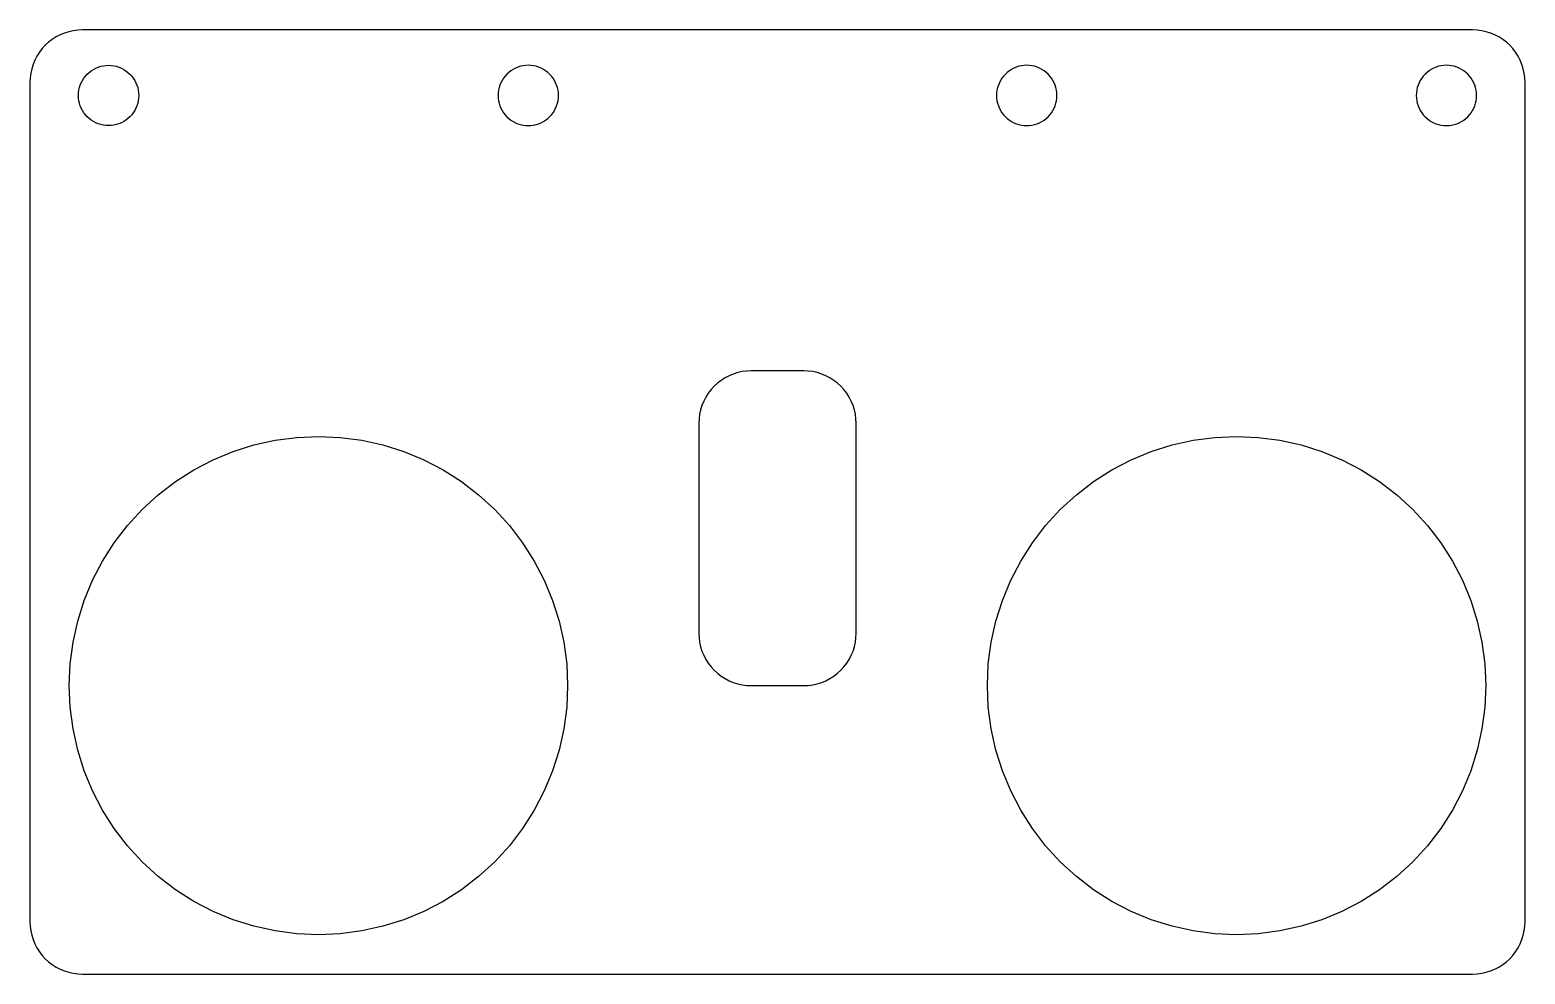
# Model space of a CAD drawing. Header units: millimetres. Extents: x -64.5 to -7.5, y -13 to 23.
import ezdxf

# ---------------------------------------------------------------- set-up
doc = ezdxf.new("R2010")
doc.units = ezdxf.units.MM
doc.layers.get('0').update_dxf_attribs({"linetype": 'CONTINUOUS'})

msp = doc.modelspace()

# ---------------------------------------------------------------- linework, layer by layer
for points in [[(-18.5, -13), (-9.5, -13), (-9.326, -12.992), (-9.153, -12.97), (-8.982, -12.932), (-8.816, -12.879), (-8.655, -12.813), (-8.5, -12.732), (-8.353, -12.638), (-8.214, -12.532), (-8.086, -12.414), (-7.968, -12.286), (-7.862, -12.147), (-7.768, -12), (-7.687, -11.845), (-7.621, -11.684), (-7.568, -11.518), (-7.53, -11.347), (-7.508, -11.174), (-7.5, -11), (-7.5, 8.75), (-7.5, 14.675), (-7.5, 21), (-7.508, 21.174), (-7.53, 21.347), (-7.568, 21.518), (-7.621, 21.684), (-7.687, 21.845), (-7.768, 22), (-7.862, 22.147), (-7.968, 22.286), (-8.086, 22.414), (-8.214, 22.532), (-8.353, 22.638), (-8.5, 22.732), (-8.655, 22.813), (-8.816, 22.879), (-8.982, 22.932), (-9.153, 22.97), (-9.326, 22.992), (-9.5, 23), (-18.5, 23), (-27.825, 23), (-30.5, 23), (-41.5, 23), (-53.5, 23), (-62.5, 23), (-62.674, 22.992), (-62.847, 22.97), (-63.018, 22.932), (-63.184, 22.879), (-63.345, 22.813), (-63.5, 22.732), (-63.647, 22.638), (-63.786, 22.532), (-63.914, 22.414), (-64.032, 22.286), (-64.138, 22.147), (-64.232, 22), (-64.313, 21.845), (-64.379, 21.684), (-64.432, 21.518), (-64.47, 21.347), (-64.492, 21.174), (-64.5, 21), (-64.5, 14.675), (-64.5, 8.75), (-64.5, -11), (-64.492, -11.174), (-64.47, -11.347), (-64.432, -11.518), (-64.379, -11.684), (-64.313, -11.845), (-64.232, -12), (-64.138, -12.147), (-64.032, -12.286), (-63.914, -12.414), (-63.786, -12.532), (-63.647, -12.638), (-63.5, -12.732), (-63.345, -12.813), (-63.184, -12.879), (-63.018, -12.932), (-62.847, -12.97), (-62.674, -12.992), (-62.5, -13), (-53.5, -13), (-41.5, -13), (-30.5, -13), (-27.825, -13)], [(-62.65, 20.5), (-62.646, 20.6), (-62.633, 20.7), (-62.611, 20.798), (-62.581, 20.893), (-62.542, 20.986), (-62.496, 21.075), (-62.442, 21.16), (-62.381, 21.239), (-62.313, 21.313), (-62.239, 21.381), (-62.16, 21.442), (-62.075, 21.496), (-61.986, 21.542), (-61.893, 21.581), (-61.798, 21.611), (-61.7, 21.633), (-61.6, 21.646), (-61.5, 21.65), (-61.4, 21.646), (-61.3, 21.633), (-61.202, 21.611), (-61.107, 21.581), (-61.014, 21.542), (-60.925, 21.496), (-60.84, 21.442), (-60.761, 21.381), (-60.687, 21.313), (-60.619, 21.239), (-60.558, 21.16), (-60.504, 21.075), (-60.458, 20.986), (-60.419, 20.893), (-60.389, 20.798), (-60.367, 20.7), (-60.354, 20.6), (-60.35, 20.5), (-60.354, 20.4), (-60.367, 20.3), (-60.389, 20.202), (-60.419, 20.107), (-60.458, 20.014), (-60.504, 19.925), (-60.558, 19.84), (-60.619, 19.761), (-60.687, 19.687), (-60.761, 19.619), (-60.84, 19.558), (-60.925, 19.504), (-61.014, 19.458), (-61.107, 19.419), (-61.202, 19.389), (-61.3, 19.367), (-61.4, 19.354), (-61.5, 19.35), (-61.6, 19.354), (-61.7, 19.367), (-61.798, 19.389), (-61.893, 19.419), (-61.986, 19.458), (-62.075, 19.504), (-62.16, 19.558), (-62.239, 19.619), (-62.313, 19.687), (-62.381, 19.761), (-62.442, 19.84), (-62.496, 19.925), (-62.542, 20.014), (-62.581, 20.107), (-62.611, 20.202), (-62.633, 20.3), (-62.646, 20.4)], [(-45.7, 19.367), (-45.6, 19.354), (-45.5, 19.35), (-45.4, 19.354), (-45.3, 19.367), (-45.202, 19.389), (-45.107, 19.419), (-45.014, 19.458), (-44.925, 19.504), (-44.84, 19.558), (-44.761, 19.619), (-44.687, 19.687), (-44.619, 19.761), (-44.558, 19.84), (-44.504, 19.925), (-44.458, 20.014), (-44.419, 20.107), (-44.389, 20.202), (-44.367, 20.3), (-44.354, 20.4), (-44.35, 20.5), (-44.354, 20.6), (-44.367, 20.7), (-44.389, 20.798), (-44.419, 20.893), (-44.458, 20.986), (-44.504, 21.075), (-44.558, 21.16), (-44.619, 21.239), (-44.687, 21.313), (-44.761, 21.381), (-44.84, 21.442), (-44.925, 21.496), (-45.014, 21.542), (-45.107, 21.581), (-45.202, 21.611), (-45.3, 21.633), (-45.4, 21.646), (-45.5, 21.65), (-45.6, 21.646), (-45.7, 21.633), (-45.798, 21.611), (-45.893, 21.581), (-45.986, 21.542), (-46.075, 21.496), (-46.16, 21.442), (-46.239, 21.381), (-46.313, 21.313), (-46.381, 21.239), (-46.442, 21.16), (-46.496, 21.075), (-46.542, 20.986), (-46.581, 20.893), (-46.611, 20.798), (-46.633, 20.7), (-46.646, 20.6), (-46.65, 20.5), (-46.646, 20.4), (-46.633, 20.3), (-46.611, 20.202), (-46.581, 20.107), (-46.542, 20.014), (-46.496, 19.925), (-46.442, 19.84), (-46.381, 19.761), (-46.313, 19.687), (-46.239, 19.619), (-46.16, 19.558), (-46.075, 19.504), (-45.986, 19.458), (-45.893, 19.419), (-45.798, 19.389)], [(-25.354, 20.4), (-25.35, 20.5), (-25.354, 20.6), (-25.367, 20.7), (-25.389, 20.798), (-25.419, 20.893), (-25.458, 20.986), (-25.504, 21.075), (-25.558, 21.16), (-25.619, 21.239), (-25.687, 21.313), (-25.761, 21.381), (-25.84, 21.442), (-25.925, 21.496), (-26.014, 21.542), (-26.107, 21.581), (-26.202, 21.611), (-26.3, 21.633), (-26.4, 21.646), (-26.5, 21.65), (-26.6, 21.646), (-26.7, 21.633), (-26.798, 21.611), (-26.893, 21.581), (-26.986, 21.542), (-27.075, 21.496), (-27.16, 21.442), (-27.239, 21.381), (-27.313, 21.313), (-27.381, 21.239), (-27.442, 21.16), (-27.496, 21.075), (-27.542, 20.986), (-27.581, 20.893), (-27.611, 20.798), (-27.633, 20.7), (-27.646, 20.6), (-27.65, 20.5), (-27.646, 20.4), (-27.633, 20.3), (-27.611, 20.202), (-27.581, 20.107), (-27.542, 20.014), (-27.496, 19.925), (-27.442, 19.84), (-27.381, 19.761), (-27.313, 19.687), (-27.239, 19.619), (-27.16, 19.558), (-27.075, 19.504), (-26.986, 19.458), (-26.893, 19.419), (-26.798, 19.389), (-26.7, 19.367), (-26.6, 19.354), (-26.5, 19.35), (-26.4, 19.354), (-26.3, 19.367), (-26.202, 19.389), (-26.107, 19.419), (-26.014, 19.458), (-25.925, 19.504), (-25.84, 19.558), (-25.761, 19.619), (-25.687, 19.687), (-25.619, 19.761), (-25.558, 19.84), (-25.504, 19.925), (-25.458, 20.014), (-25.419, 20.107), (-25.389, 20.202), (-25.367, 20.3)], [(-9.354, 20.4), (-9.35, 20.5), (-9.354, 20.6), (-9.367, 20.7), (-9.389, 20.798), (-9.419, 20.893), (-9.458, 20.986), (-9.504, 21.075), (-9.558, 21.16), (-9.619, 21.239), (-9.687, 21.313), (-9.761, 21.381), (-9.84, 21.442), (-9.925, 21.496), (-10.014, 21.542), (-10.107, 21.581), (-10.202, 21.611), (-10.3, 21.633), (-10.4, 21.646), (-10.5, 21.65), (-10.6, 21.646), (-10.7, 21.633), (-10.798, 21.611), (-10.893, 21.581), (-10.986, 21.542), (-11.075, 21.496), (-11.16, 21.442), (-11.239, 21.381), (-11.313, 21.313), (-11.381, 21.239), (-11.442, 21.16), (-11.496, 21.075), (-11.542, 20.986), (-11.581, 20.893), (-11.611, 20.798), (-11.633, 20.7), (-11.646, 20.6), (-11.65, 20.5), (-11.646, 20.4), (-11.633, 20.3), (-11.611, 20.202), (-11.581, 20.107), (-11.542, 20.014), (-11.496, 19.925), (-11.442, 19.84), (-11.381, 19.761), (-11.313, 19.687), (-11.239, 19.619), (-11.16, 19.558), (-11.075, 19.504), (-10.986, 19.458), (-10.893, 19.419), (-10.798, 19.389), (-10.7, 19.367), (-10.6, 19.354), (-10.5, 19.35), (-10.4, 19.354), (-10.3, 19.367), (-10.202, 19.389), (-10.107, 19.419), (-10.014, 19.458), (-9.925, 19.504), (-9.84, 19.558), (-9.761, 19.619), (-9.687, 19.687), (-9.619, 19.761), (-9.558, 19.84), (-9.504, 19.925), (-9.458, 20.014), (-9.419, 20.107), (-9.389, 20.202), (-9.367, 20.3)], [(-33, 0), (-33, 8), (-33.008, 8.174), (-33.03, 8.347), (-33.068, 8.518), (-33.121, 8.684), (-33.187, 8.845), (-33.268, 9), (-33.362, 9.147), (-33.468, 9.286), (-33.586, 9.414), (-33.714, 9.532), (-33.853, 9.638), (-34, 9.732), (-34.155, 9.813), (-34.316, 9.879), (-34.482, 9.932), (-34.653, 9.97), (-34.826, 9.992), (-35, 10), (-37, 10), (-37.174, 9.992), (-37.347, 9.97), (-37.518, 9.932), (-37.684, 9.879), (-37.845, 9.813), (-38, 9.732), (-38.147, 9.638), (-38.286, 9.532), (-38.414, 9.414), (-38.532, 9.286), (-38.638, 9.147), (-38.732, 9), (-38.813, 8.845), (-38.879, 8.684), (-38.932, 8.518), (-38.97, 8.347), (-38.992, 8.174), (-39, 8), (-39, 0), (-38.992, -0.174), (-38.97, -0.347), (-38.932, -0.518), (-38.879, -0.684), (-38.813, -0.845), (-38.732, -1), (-38.638, -1.147), (-38.532, -1.286), (-38.414, -1.414), (-38.286, -1.532), (-38.147, -1.638), (-38, -1.732), (-37.845, -1.813), (-37.684, -1.879), (-37.518, -1.932), (-37.347, -1.97), (-37.174, -1.992), (-37, -2), (-35, -2), (-34.826, -1.992), (-34.653, -1.97), (-34.482, -1.932), (-34.316, -1.879), (-34.155, -1.813), (-34, -1.732), (-33.853, -1.638), (-33.714, -1.532), (-33.586, -1.414), (-33.468, -1.286), (-33.362, -1.147), (-33.268, -1), (-33.187, -0.845), (-33.121, -0.684), (-33.068, -0.518), (-33.03, -0.347), (-33.008, -0.174)], [(-63, -2), (-62.964, -1.172), (-62.856, -0.35), (-62.676, 0.459), (-62.427, 1.249), (-62.11, 2.015), (-61.727, 2.75), (-61.282, 3.449), (-60.777, 4.106), (-60.218, 4.718), (-59.606, 5.277), (-58.949, 5.782), (-58.25, 6.227), (-57.515, 6.61), (-56.749, 6.927), (-55.959, 7.176), (-55.15, 7.356), (-54.328, 7.464), (-53.5, 7.5), (-52.672, 7.464), (-51.85, 7.356), (-51.041, 7.176), (-50.251, 6.927), (-49.485, 6.61), (-48.75, 6.227), (-48.051, 5.782), (-47.394, 5.277), (-46.782, 4.718), (-46.223, 4.106), (-45.718, 3.449), (-45.273, 2.75), (-44.89, 2.015), (-44.573, 1.249), (-44.324, 0.459), (-44.144, -0.35), (-44.036, -1.172), (-44, -2), (-44.036, -2.828), (-44.144, -3.65), (-44.324, -4.459), (-44.573, -5.249), (-44.89, -6.015), (-45.273, -6.75), (-45.718, -7.449), (-46.223, -8.106), (-46.782, -8.718), (-47.394, -9.277), (-48.051, -9.782), (-48.75, -10.227), (-49.485, -10.61), (-50.251, -10.927), (-51.041, -11.176), (-51.85, -11.356), (-52.672, -11.464), (-53.5, -11.5), (-54.328, -11.464), (-55.15, -11.356), (-55.959, -11.176), (-56.749, -10.927), (-57.515, -10.61), (-58.25, -10.227), (-58.949, -9.782), (-59.606, -9.277), (-60.218, -8.718), (-60.777, -8.106), (-61.282, -7.449), (-61.727, -6.75), (-62.11, -6.015), (-62.427, -5.249), (-62.676, -4.459), (-62.856, -3.65), (-62.964, -2.828)], [(-23.949, 5.782), (-23.25, 6.227), (-22.515, 6.61), (-21.749, 6.927), (-20.959, 7.176), (-20.15, 7.356), (-19.328, 7.464), (-18.5, 7.5), (-17.672, 7.464), (-16.85, 7.356), (-16.041, 7.176), (-15.251, 6.927), (-14.485, 6.61), (-13.75, 6.227), (-13.051, 5.782), (-12.394, 5.277), (-11.782, 4.718), (-11.223, 4.106), (-10.718, 3.449), (-10.273, 2.75), (-9.89, 2.015), (-9.573, 1.249), (-9.324, 0.459), (-9.144, -0.35), (-9.036, -1.172), (-9, -2), (-9.036, -2.828), (-9.144, -3.65), (-9.324, -4.459), (-9.573, -5.249), (-9.89, -6.015), (-10.273, -6.75), (-10.718, -7.449), (-11.223, -8.106), (-11.782, -8.718), (-12.394, -9.277), (-13.051, -9.782), (-13.75, -10.227), (-14.485, -10.61), (-15.251, -10.927), (-16.041, -11.176), (-16.85, -11.356), (-17.672, -11.464), (-18.5, -11.5), (-19.328, -11.464), (-20.15, -11.356), (-20.959, -11.176), (-21.749, -10.927), (-22.515, -10.61), (-23.25, -10.227), (-23.949, -9.782), (-24.606, -9.277), (-25.218, -8.718), (-25.777, -8.106), (-26.282, -7.449), (-26.727, -6.75), (-27.11, -6.015), (-27.427, -5.249), (-27.676, -4.459), (-27.856, -3.65), (-27.964, -2.828), (-28, -2), (-27.964, -1.172), (-27.856, -0.35), (-27.676, 0.459), (-27.427, 1.249), (-27.11, 2.015), (-26.727, 2.75), (-26.282, 3.449), (-25.777, 4.106), (-25.218, 4.718), (-24.606, 5.277)]]:
    msp.add_lwpolyline(points, close=True)

doc.saveas('drawing.dxf')
